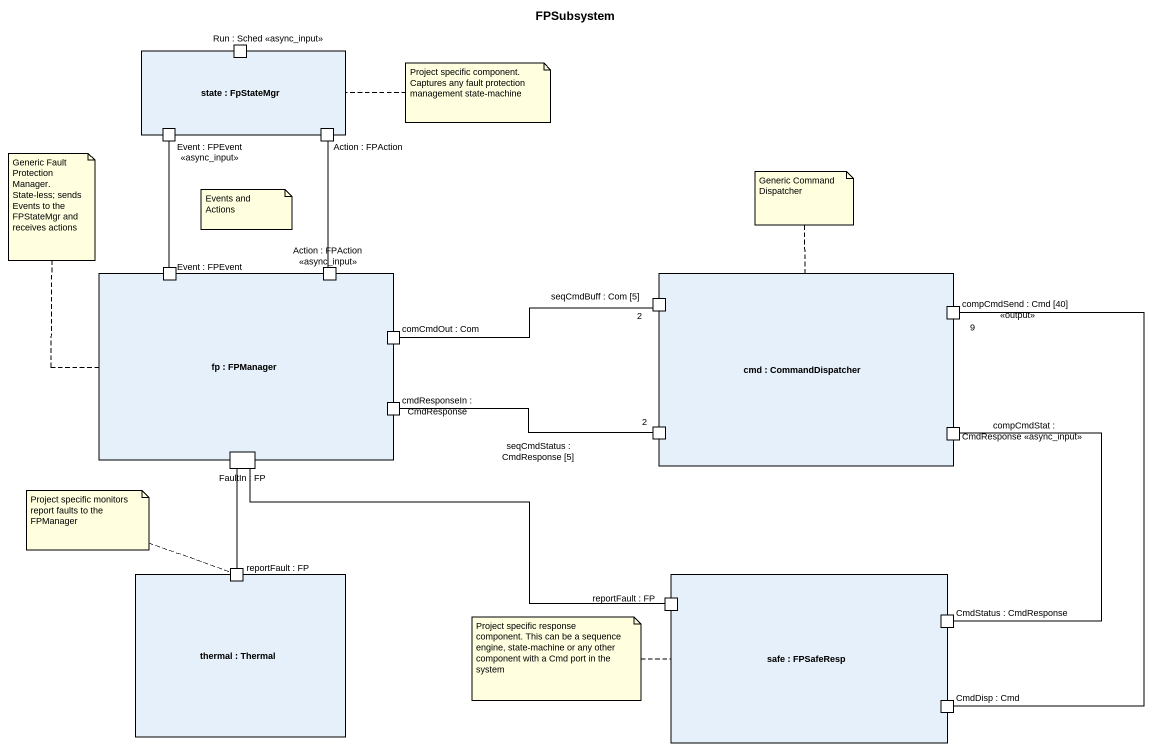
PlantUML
@startuml
title FPSubsystem
rectangle "state : FpStateMgr" as state_ {
  port "Run : Sched <<async_input>>" as Run_Sched_async_input
  port "Event : FPEvent <<async_input>>" as Event_FPEvent_async_input
  port "Action : FPAction" as Action_FPAction
}
rectangle "fp : FPManager" as fp {
  port "Event : FPEvent" as Event_FPEvent
  port "Action : FPAction <<async_input>>" as Action_FPAction_async_input
  port "comCmdOut : Com" as comCmdOut_Com
  port "cmdResponseIn : CmdResponse" as cmdResponseIn_CmdResponse
  port "FaultIn : FP" as FaultIn_FP
}
rectangle "cmd : CommandDispatcher" as cmd {
  port "seqCmdBuff : Com [5]" as seqCmdBuff_Com_5
  port "compCmdSend : Cmd [40] <<output>>" as compCmdSend_Cmd_40_output
  port "seqCmdStatus : CmdResponse [5]" as seqCmdStatus_CmdResponse_5
  port "compCmdStat : CmdResponse <<async_input>>" as compCmdStat_CmdResponse
}
rectangle "thermal : Thermal" as thermal {
  port "reportFault : FP" as reportFault_FP
}
rectangle "safe : FPSafeResp" as safe {
  port "reportFault : FP" as reportFault_FP_2
  port "CmdStatus : CmdResponse" as CmdStatus_CmdResponse
  port "CmdDisp : Cmd" as CmdDisp_Cmd
}
Action_FPAction -- Action_FPAction_async_input
Event_FPEvent -up- Event_FPEvent_async_input
compCmdSend_Cmd_40_output "9" -- CmdDisp_Cmd
comCmdOut_Com -right- "2" seqCmdBuff_Com_5
seqCmdStatus_CmdResponse_5 "2" -left- cmdResponseIn_CmdResponse
reportFault_FP -up- FaultIn_FP
reportFault_FP_2 -left- FaultIn_FP
CmdStatus_CmdResponse -up- compCmdStat_CmdResponse
note right of state_ : Project specific component. Captures any fault protection management state-machine
note top of fp : Generic Fault Protection Manager. State-less; sends Events to the FPStateMgr and receives actions
note as N3
  Events and Actions
end note
note top of cmd : Generic Command Dispatcher
note as N5
  Project specific monitors report faults to the FPManager
end note
N5 .. reportFault_FP
note left of safe : Project specific response component. This can be a sequence engine, state-machine or any other component with a Cmd port in the system
@enduml
